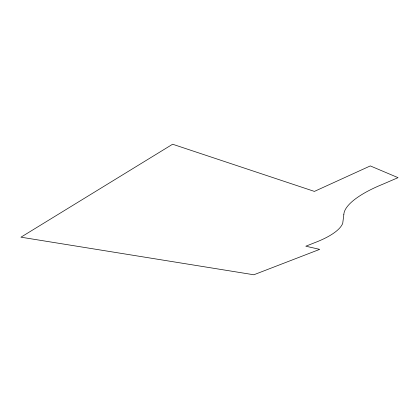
<?xml version="1.0" encoding="UTF-8"?>
<svg xmlns="http://www.w3.org/2000/svg" width="419" height="419" viewBox="0 0 419 419"><rect width="100%" height="100%" fill="white"/><g stroke="black" fill="none" stroke-linecap="round" stroke-linejoin="round"><path stroke-width="0.63" d="M343.837 214.586L342.726 223.311A68.15 22.055 -9.3 0 1 315.109 242.528L305.823 246.204L319.687 249.368L253.841 274.77L20.95 237.185L172.623 144.23L314.397 191.41L370.302 165.919L398.05 177.661L382.762 184.24A78.934 24.941 -13.6 0 0 343.837 214.586"/></g></svg>
